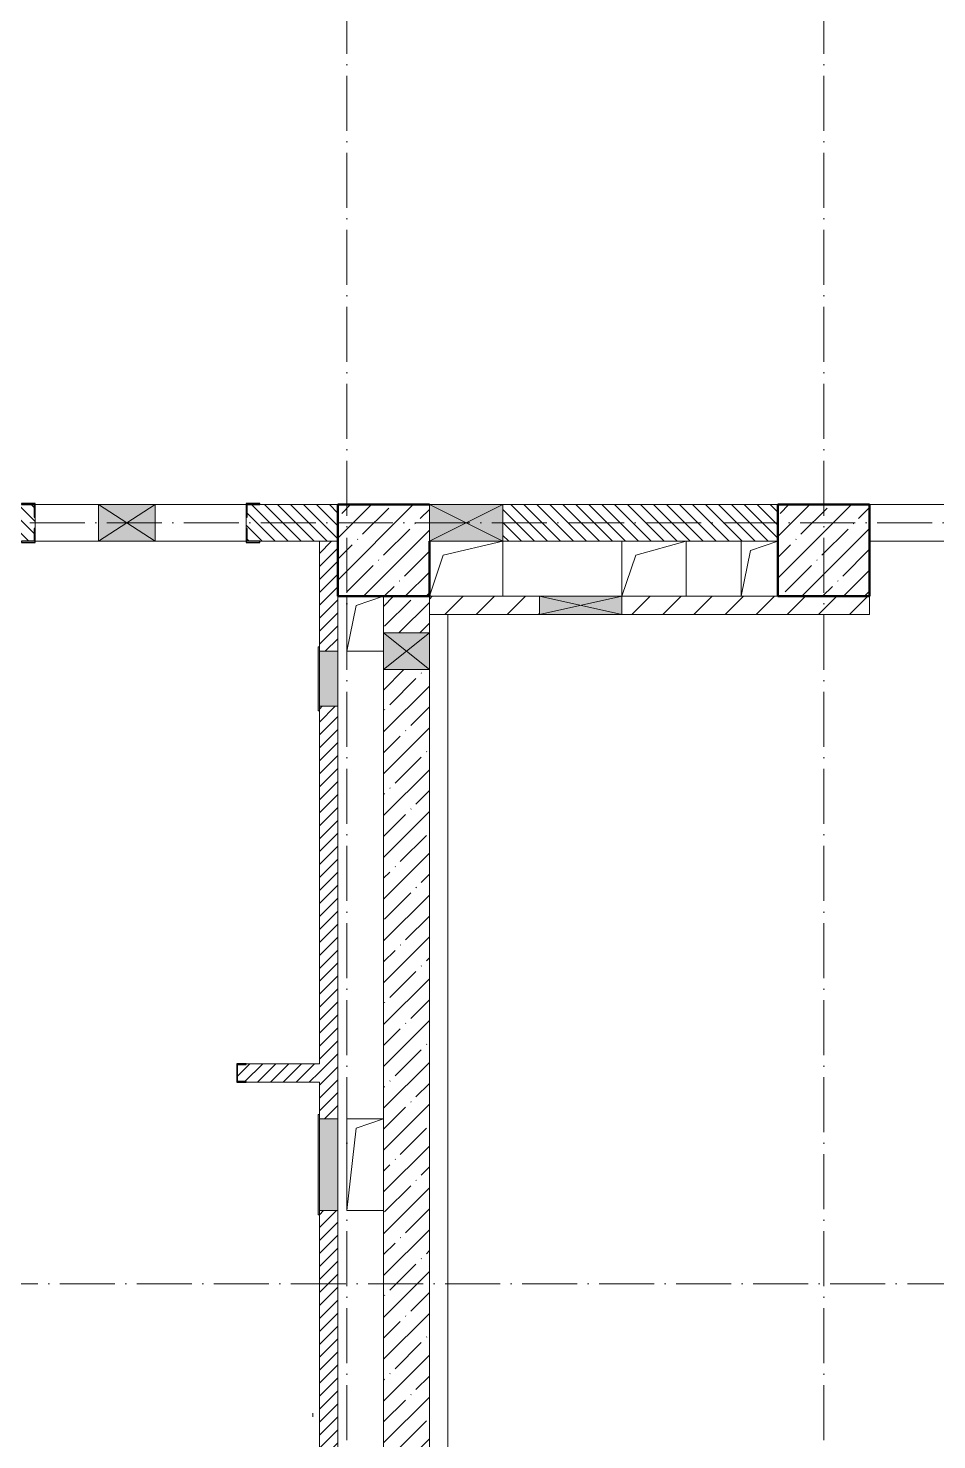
# Model space of a CAD drawing. Header units: millimetres. Extents: x -213536 to 1564669, y -45299 to 942238.
# Drawn here: x 155142 to 160095, y 459997 to 467695 of the extents above; entities that cross this region are included whole.
import ezdxf

# ---------------------------------------------------------------- set-up
doc = ezdxf.new("R2010")
doc.units = ezdxf.units.MM
doc.linetypes.add('50_200_ШТРИХ_1Т_ш5_п1_п1_', pattern=[700, 500, -100, 0, -100])
for name, color, linetype, lineweight in [('A-DETL-____-OTLN-4', 7, 'Continuous', 18), ('A-DETL-GENF-OTLN', 7, 'Continuous', 9), ('A-FLOR-____-OTLN', 7, 'Continuous', 9), ('A-GENM-____-MCUT', 7, 'Continuous', 25), ('A-GENM-____-OTLN', 7, 'Continuous', 9), ('A-GENM-____-OTLN-1', 7, 'Continuous', 25), ('A-GLAZ-____-OTLN', 7, 'Continuous', 9), ('A-WALL-____-MCUT-1', 7, 'Continuous', 9), ('A-WALL-____-MCUT-3', 7, 'Continuous', 9), ('A-WALL-____-PATT-1', 7, 'Continuous', 9), ('A-WALL-FNSH-MCUT-1', 7, 'Continuous', 9), ('I-WALL-____-OTLN', 7, 'Continuous', 9), ('S-COLS-____-MCUT', 7, 'Continuous', 50), ('S-COLS-____-OTLN', 7, 'Continuous', 9), ('S-GRID-____-OTLN-1', 7, '50_200_ШТРИХ_1Т_ш5_п1_п1_', 9)]:
    doc.layers.add(name, color=color, linetype=linetype, lineweight=lineweight)
doc.layers.add('A-GLAZ-____-OTLN-1', color=7, linetype='Continuous', lineweight=9, true_color=0xc0c0c0)
pattern_1 = [(135, (142429.057, 459015.94), (-35.35534, -35.35534), [])]
pattern_2 = [(45, (142429.057, 459015.94), (-35.35534, 35.35534), [])]

# ---------------------------------------------------------------- blocks, each defined once
blk = doc.blocks.new('BSC_Колонна _Прямоугольная - 500х500-V68-АР1_План отверстий 3 этажа в осях 1-64_А-ГГ')
at = {"layer": 'S-COLS-____-OTLN'}
h = blk.add_hatch(dxfattribs=at)
h.set_pattern_fill('FP_105', color=256, style=0, pattern_type=2)
h.set_pattern_definition([(45, (-14650, -5831.04), (-114.0493, 114.0493), []), (45, (-14535.95, -5831.04), (-114.0493, 114.0493), [201.612, -40.322, 3.353, -36.97])])
h.paths.add_polyline_path([(-250, -250), (250, -250), (250, 250), (-250, 250), (-250, 50)], flags=0)
at = {"layer": 'S-COLS-____-MCUT'}
for p, q in [((250, 250), (-250, 250)), ((-250, 250), (-250, -250)), ((250, -250), (250, 50)), ((-250, -250), (250, -250))]:
    blk.add_line(p, q, dxfattribs=at)
blk = doc.blocks.new('BSC_Колонна _Прямоугольная - 500х500-V148-АР1_План отверстий 3 этажа в осях 1-64_А-ГГ')
at = {"layer": 'S-COLS-____-OTLN'}
h = blk.add_hatch(dxfattribs=at)
h.set_pattern_fill('FP_171', color=256, style=0, pattern_type=2)
h.set_pattern_definition([(45, (-17050, -5831.04), (-114.0493, 114.0493), []), (45, (-16935.95, -5831.04), (-114.0493, 114.0493), [201.612, -40.322, 3.353, -36.97])])
h.paths.add_polyline_path([(-250, -250), (250, -250), (250, 250), (-250, 250)], flags=0)
at = {"layer": 'S-COLS-____-MCUT'}
for p, q in [((250, 250), (-250, 250)), ((-250, 250), (-250, -250)), ((250, -250), (250, 250)), ((-250, -250), (250, -250))]:
    blk.add_line(p, q, dxfattribs=at)
blk = doc.blocks.new('АР_Перемычка - АР_Перемычка-28712478-АР1_План отверстий 3 этажа в осях 1-64_А-ГГ')
at = {"layer": 'A-GENM-____-OTLN'}
blk.add_line((0, -100), (8, -100), dxfattribs=at)
blk = doc.blocks.new('154_Стойка_СКБ_Уголок - СМ-2180_200-28268025-АР1_План отверстий 3 этажа в осях 1-64_А-ГГ')
at = {"layer": 'A-GENM-____-MCUT'}
for p, q in [((125, 156), (125, 81)), ((200, 156), (125, 156)), ((200, 150), (200, 156)), ((125, 81), (131, 81)), ((131, 81), (131, 150)), ((131, 150), (200, 150)), ((131, 19), (125, 19)), ((125, 19), (125, -56)), ((131, -50), (131, 19)), ((125, -56), (200, -56)), ((200, -50), (131, -50)), ((200, -56), (200, -50))]:
    blk.add_line(p, q, dxfattribs=at)
blk = doc.blocks.new('154_Фахверк_СКБ_Швеллер - Тип_100_3960-28331862-АР1_План отверстий 3 этажа в осях 1-64_А-ГГ')
at = {"layer": 'A-GENM-____-MCUT'}
for p, q in [((175, 50), (125, 50)), ((125, 50), (125, -50)), ((128, 47), (175, 47)), ((128, -47), (128, 47)), ((175, 47), (175, 50)), ((125, -50), (175, -50)), ((175, -47), (128, -47)), ((175, -50), (175, -47))]:
    blk.add_line(p, q, dxfattribs=at)
blk = doc.blocks.new('AR_Отверстие Ниша - Лючок-32406138-АР1_План отверстий 3 этажа в осях 1-64_А-ГГ')
at = {"layer": 'A-GLAZ-____-OTLN'}
blk.add_hatch(color=256, dxfattribs=at).paths.add_polyline_path([(150, -50), (150, 50), (-150, 50), (-150, -50)], flags=0)
for p, q in [((150, 50), (-150, 50)), ((-150, 50), (-150, -50)), ((150, -50), (150, 50)), ((-150, -50), (150, -50))]:
    blk.add_line(p, q, dxfattribs=at)
blk = doc.blocks.new('Л_Общий_Лючок - Лючок-29683982-АР1_План отверстий 3 этажа в осях 1-64_А-ГГ')
at = {"layer": 'A-GLAZ-____-OTLN-1'}
blk.add_hatch(color=256, dxfattribs=at).paths.add_polyline_path([(-24, 0), (324, 0), (324, 6), (-24, 6)], flags=0)
at = {"layer": 'A-GLAZ-____-OTLN'}
for p, q in [((324, 6), (-24, 6)), ((-24, 6), (-24, 0)), ((324, 6), (324, 0))]:
    blk.add_line(p, q, dxfattribs=at)
blk = doc.blocks.new('AR_Отверстие Ниша - Лючок-32406110-АР1_План отверстий 3 этажа в осях 1-64_А-ГГ')
at = {"layer": 'A-GLAZ-____-OTLN'}
blk.add_hatch(color=256, dxfattribs=at).paths.add_polyline_path([(250, -50), (250, 50), (-250, 50), (-250, -50)], flags=0)
for p, q in [((250, 50), (-250, 50)), ((-250, 50), (-250, -50)), ((250, -50), (250, 50)), ((-250, -50), (250, -50))]:
    blk.add_line(p, q, dxfattribs=at)
blk = doc.blocks.new('Л_Общий_Лючок - Лючок-29741375-АР1_План отверстий 3 этажа в осях 1-64_А-ГГ')
at = {"layer": 'A-GLAZ-____-OTLN-1'}
blk.add_hatch(color=256, dxfattribs=at).paths.add_polyline_path([(-24, 0), (524, 0), (524, 6), (-24, 6)], flags=0)
at = {"layer": 'A-GLAZ-____-OTLN'}
for p, q in [((524, 6), (-24, 6)), ((-24, 6), (-24, 0)), ((524, 6), (524, 0))]:
    blk.add_line(p, q, dxfattribs=at)
blk = doc.blocks.new('AR_Отверстие прямоугольное _в плите_ - AR_Отверстие прямоугольное _в плите_-V170-АР1_План отверстий 3 этажа в осях 1-64_А-ГГ')
at = {"layer": 'A-GENM-____-OTLN'}
for p, q in [((100, 250), (-100, 250)), ((-100, 250), (-100, -250)), ((-50, 200), (100, 250)), ((-100, -250), (-50, 200)), ((-100, -250), (100, -250))]:
    blk.add_line(p, q, dxfattribs=at)
blk = doc.blocks.new('AR_Отверстие прямоугольное _в плите_ - AR_Отверстие прямоугольное _в плите_-30512088-АР1_План отверстий 3 этажа в осях 1-64_А-ГГ')
at = {"layer": 'A-GENM-____-OTLN'}
for p, q in [((-100, 150), (-100, -150)), ((-100, -150), (-50, 100)), ((-50, 100), (100, 150)), ((-100, -150), (100, -150))]:
    blk.add_line(p, q, dxfattribs=at)
blk = doc.blocks.new('AR_Отверстие прямоугольное _в плите_ - AR_Отверстие прямоугольное _в плите_-V190-АР1_План отверстий 3 этажа в осях 1-64_А-ГГ')
at = {"layer": 'A-GENM-____-OTLN'}
for p, q in [((-100, 150), (-100, -150)), ((-100, -150), (-50, 100)), ((-50, 100), (100, 150))]:
    blk.add_line(p, q, dxfattribs=at)
blk = doc.blocks.new('AR_Отверстие прямоугольное _в плите_ - AR_Отверстие прямоугольное _в плите_-V193-АР1_План отверстий 3 этажа в осях 1-64_А-ГГ')
at = {"layer": 'A-GENM-____-OTLN'}
for p, q in [((-125, 75), (200, 150)), ((200, -150), (200, 150)), ((-200, -150), (-125, 75))]:
    blk.add_line(p, q, dxfattribs=at)
blk = doc.blocks.new('AR_Отверстие прямоугольное _в плите_ - AR_Отверстие прямоугольное _в плите_-30552577-АР1_План отверстий 3 этажа в осях 1-64_А-ГГ')
at = {"layer": 'A-GENM-____-OTLN'}
for p, q in [((-175, 150), (-175, -150)), ((-100, 75), (175, 150)), ((175, -150), (175, 150)), ((-175, -150), (-100, 75))]:
    blk.add_line(p, q, dxfattribs=at)
blk = doc.blocks.new('AR_Отверстие прямоугольное _в стене__БезПР - AR_Отверстие прямоугольное _в стене__БезПР-30590134-АР1_План отверстий 3 этажа в осях 1-64_А-ГГ')
at = {"layer": 'A-GLAZ-____-OTLN-1'}
blk.add_hatch(color=256, dxfattribs=at).paths.add_polyline_path([(100, 125), (-100, 125), (-100, -125), (100, -125)], flags=0)
at = {"layer": 'A-DETL-GENF-OTLN'}
for p, q in [((-100, -125), (-100, 125)), ((-100, 125), (100, 125)), ((100, 125), (-100, -125)), ((-100, 125), (100, -125)), ((100, 125), (-100, 125)), ((-100, 125), (-100, -125)), ((100, 125), (100, -125)), ((100, -125), (100, 125)), ((100, -125), (-100, -125)), ((-100, -125), (100, -125))]:
    blk.add_line(p, q, dxfattribs=at)
at = {"layer": 'A-GLAZ-____-OTLN'}
blk.add_line((100, 125), (-100, 125), dxfattribs=at)
blk = doc.blocks.new('AR_Отверстие прямоугольное _в стене_ - AR_Отверстие прямоугольное _в стене__ОВ-36982548-АР1_План отверстий 3 этажа в осях 1-64_А-ГГ')
at = {"layer": 'A-GLAZ-____-OTLN'}
blk.add_hatch(color=256, dxfattribs=at).paths.add_polyline_path([(225, -50), (225, 50), (-225, 50), (-225, -50)], flags=0)
at = {"layer": 'A-DETL-GENF-OTLN'}
for p, q in [((-225, -50), (-225, 50)), ((-225, 50), (225, 50)), ((225, 50), (-225, -50)), ((-225, 50), (225, -50)), ((225, 50), (-225, 50)), ((-225, 50), (-225, -50)), ((225, 50), (225, -50)), ((225, -50), (225, 50)), ((225, -50), (-225, -50)), ((-225, -50), (225, -50))]:
    blk.add_line(p, q, dxfattribs=at)
blk = doc.blocks.new('AR_Отверстие прямоугольное _в стене__БезПР - AR_Отверстие прямоугольное _в стене__БезПР-36983901-АР1_План отверстий 3 этажа в осях 1-64_А-ГГ')
at = {"layer": 'A-GLAZ-____-OTLN'}
blk.add_hatch(color=256, dxfattribs=at).paths.add_polyline_path([(200, 100), (-200, 100), (-200, -100), (200, -100), (200, 86.8)], flags=0)
at = {"layer": 'A-DETL-GENF-OTLN'}
for p, q in [((-200, -100), (-200, 100)), ((-200, 100), (200, 100)), ((200, 100), (-200, -100)), ((-200, 100), (200, -100)), ((200, 100), (-200, 100)), ((-200, 100), (-200, -100)), ((200, 100), (200, -100)), ((200, -100), (200, 100)), ((200, -100), (-200, -100)), ((-200, -100), (200, -100))]:
    blk.add_line(p, q, dxfattribs=at)
blk = doc.blocks.new('AR_Отверстие прямоугольное _в стене_ - AR_Отверстие прямоугольное _в стене__ОВ-36985549-АР1_План отверстий 3 этажа в осях 1-64_А-ГГ')
at = {"layer": 'A-GLAZ-____-OTLN'}
blk.add_hatch(color=256, dxfattribs=at).paths.add_polyline_path([(155, 100), (-155, 100), (-155, -100), (155, -100), (155, 86.8)], flags=0)
at = {"layer": 'A-DETL-GENF-OTLN'}
for p, q in [((-155, -100), (-155, 100)), ((-155, 100), (155, 100)), ((155, 100), (-155, -100)), ((-155, 100), (155, -100)), ((155, 100), (-155, 100)), ((-155, 100), (-155, -100)), ((155, 100), (155, -100)), ((155, -100), (155, 100)), ((155, -100), (-155, -100)), ((-155, -100), (155, -100))]:
    blk.add_line(p, q, dxfattribs=at)

msp = doc.modelspace()

# ---------------------------------------------------------------- hatches: boundary and pattern name
at = {"layer": 'A-WALL-____-PATT-1'}
h = msp.add_hatch(dxfattribs=at)
h.set_pattern_fill('FP_6', color=256, style=0, pattern_type=2)
h.set_pattern_definition(pattern_1)
h.paths.add_polyline_path([(156829.1, 464897), (156829.1, 465097), (156335.1, 465097), (156335.1, 465028), (156329.1, 465028), (156329.1, 464966), (156335.1, 464966), (156335.1, 464897), (156555.1, 464897)], flags=0)
h.paths.add_polyline_path([(154787.6, 464897), (155173.1, 464897), (155173.1, 464966), (155179.1, 464966), (155179.1, 465028), (155173.1, 465028), (155173.1, 465097), (154435.1, 465097), (154435.1, 465028), (154429.1, 465028), (154429.1, 464966), (154435.1, 464966), (154435.1, 464897), (154504.1, 464897)], flags=0)
h.paths.add_polyline_path([(153329.1, 464897), (153423.1, 464897), (153423.1, 464966), (153429.1, 464966), (153429.1, 465028), (153423.1, 465028), (153423.1, 465097), (153329.1, 465097), (153329.1, 464910.2)], flags=0)
h = msp.add_hatch(dxfattribs=at)
h.set_pattern_fill('FP_6', color=256, style=0, pattern_type=2)
h.set_pattern_definition(pattern_1)
h.paths.add_polyline_path([(159229.1, 464897), (159229.1, 465097), (157729.1, 465097), (157729.1, 464897), (158322.6, 464897)], flags=0)
h = msp.add_hatch(dxfattribs=at)
h.set_pattern_fill('FP_5', color=256, style=0, pattern_type=2)
h.set_pattern_definition(pattern_2)
h.paths.add_polyline_path([(156729.1, 457347), (156829.1, 457347), (156829.1, 459497), (156826.1, 459497), (156826.1, 459544), (156732.1, 459544), (156732.1, 459497), (156729.1, 459497), (156729.1, 457597)], flags=0)
h.paths.add_polyline_path([(156826.1, 459547), (156829.1, 459547), (156829.1, 461247), (156729.1, 461247), (156729.1, 459547), (156781.2, 459547)], flags=0)
h.paths.add_polyline_path([(156729.1, 461747), (156829.1, 461747), (156829.1, 463997), (156729.1, 463997), (156729.1, 461947)], flags=0)
h.paths.add_polyline_path([(156808.7, 464297), (156829.1, 464297), (156829.1, 464897), (156729.1, 464897), (156729.1, 464297), (156808, 464297)], flags=0)
h = msp.add_hatch(dxfattribs=at)
h.set_pattern_fill('FP_38', color=256, style=0, pattern_type=2)
h.set_pattern_definition([(45, (142429.06, 459015.94), (-114.0493, 114.0493), []), (45, (142543.1, 459015.94), (-114.0493, 114.0493), [201.612, -40.322, 3.353, -36.97])])
h.paths.add_polyline_path([(157079.1, 457597), (157329.1, 457597), (157329.1, 464197), (157079.1, 464197), (157079.1, 458029.9)], flags=0)
h.paths.add_polyline_path([(157079.1, 464397), (157329.1, 464397), (157329.1, 464597), (157079.1, 464597)], flags=0)
h = msp.add_hatch(dxfattribs=at)
h.set_pattern_fill('FP_4', color=256, style=0, pattern_type=2)
h.set_pattern_definition([(45, (142429.06, 459015.94), (-84.8528, 84.8528), [])])
h.paths.add_polyline_path([(159229.1, 464497), (159729.1, 464497), (159729.1, 464597), (158379.1, 464597), (158379.1, 464497)], flags=0)
h.paths.add_polyline_path([(157329.1, 464497), (157929.1, 464497), (157929.1, 464597), (157329.1, 464597)], flags=0)
h = msp.add_hatch(dxfattribs=at)
h.set_pattern_fill('FP_5', color=256, style=0, pattern_type=2)
h.set_pattern_definition(pattern_2)
h.paths.add_polyline_path([(156729.1, 461947), (156729.1, 462047), (156329.1, 462047), (156329.1, 462044), (156282.1, 462044), (156282.1, 461950), (156329.1, 461950), (156329.1, 461947), (156555.1, 461947)], flags=0)

# ---------------------------------------------------------------- linework, layer by layer
at = {"layer": 'A-DETL-____-OTLN-4'}
msp.add_line((157429.1, 457353), (157429.1, 464497), dxfattribs=at)
at = {"layer": 'A-FLOR-____-OTLN'}
for p, q in [((157729.1, 464897), (157729.1, 464597)), ((158379.1, 464597), (158379.1, 464897)), ((158729.1, 464897), (158729.1, 464597)), ((159029.1, 464597), (159029.1, 464897)), ((156879.1, 464297), (156879.1, 464597)), ((157079.1, 464297), (156879.1, 464297)), ((156879.1, 461747), (157079.1, 461747)), ((156879.1, 461247), (156879.1, 461747)), ((157079.1, 461247), (156879.1, 461247))]:
    msp.add_line(p, q, dxfattribs=at)
at = {"layer": 'A-WALL-____-MCUT-1'}
for p, q in [((157079.1, 464597), (157079.1, 464397)), ((157329.1, 464397), (157329.1, 464597)), ((157079.1, 464197), (157079.1, 457597)), ((157329.1, 457597), (157329.1, 464197))]:
    msp.add_line(p, q, dxfattribs=at)
at = {"layer": 'A-WALL-____-MCUT-3'}
for p, q in [((156829.1, 465097), (156404.1, 465097)), ((159229.1, 465097), (157729.1, 465097)), ((155179.1, 464966), (155179.1, 465028)), ((156329.1, 465028), (156329.1, 464966)), ((156404.1, 464897), (156829.1, 464897)), ((157729.1, 464897), (159229.1, 464897))]:
    msp.add_line(p, q, dxfattribs=at)
at = {"layer": 'A-WALL-FNSH-MCUT-1'}
for p, q in [((156729.1, 464897), (156729.1, 464297)), ((156829.1, 464897), (156829.1, 464897)), ((156829.1, 464297), (156829.1, 464597)), ((157929.1, 464597), (157329.1, 464597)), ((159229.1, 464597), (158379.1, 464597)), ((159729.1, 464497), (159729.1, 464597)), ((157329.1, 464497), (157929.1, 464497)), ((158379.1, 464497), (159729.1, 464497)), ((156729.1, 463997), (156729.1, 462047)), ((156829.1, 461747), (156829.1, 463997)), ((156729.1, 462047), (156329.1, 462047)), ((156329.1, 461947), (156729.1, 461947)), ((156729.1, 461947), (156729.1, 461747)), ((156729.1, 461247), (156729.1, 459547)), ((156829.1, 459547), (156829.1, 461247)), ((156694.1, 460122), (156694.1, 460142))]:
    msp.add_line(p, q, dxfattribs=at)
at = {"layer": 'I-WALL-____-OTLN'}
for p, q in [((155179.1, 465097), (155524.1, 465097)), ((155834.1, 465097), (156329.1, 465097)), ((159729.1, 465097), (160479.1, 465097)), ((155524.1, 464897), (155179.1, 464897)), ((156329.1, 464897), (155834.1, 464897)), ((160479.1, 464897), (159729.1, 464897))]:
    msp.add_line(p, q, dxfattribs=at)
at = {"layer": 'S-GRID-____-OTLN-1', "color": 251, "ltscale": 0.6, "true_color": 0x636466}
for p, q in [((156879.1, 454533.3), (156879.1, 508896.9)), ((159479.1, 454533.3), (159479.1, 508896.9)), ((232747.8, 464997), (137760.3, 464997)), ((246355.5, 460847), (137760.3, 460847))]:
    msp.add_line(p, q, dxfattribs=at)

# ---------------------------------------------------------------- block references
at = {"layer": 'A-GENM-____-OTLN'}
for name, p in [('AR_Отверстие прямоугольное _в плите_ - AR_Отверстие прямоугольное _в плите_-V193-АР1_План отверстий 3 этажа в осях 1-64_А-ГГ', (157529.1, 464747)), ('AR_Отверстие прямоугольное _в плите_ - AR_Отверстие прямоугольное _в плите_-30552577-АР1_План отверстий 3 этажа в осях 1-64_А-ГГ', (158554.1, 464747)), ('AR_Отверстие прямоугольное _в плите_ - AR_Отверстие прямоугольное _в плите_-V190-АР1_План отверстий 3 этажа в осях 1-64_А-ГГ', (159129.1, 464747)), ('АР_Перемычка - АР_Перемычка-28712478-АР1_План отверстий 3 этажа в осях 1-64_А-ГГ', (159729.1, 464997)), ('AR_Отверстие прямоугольное _в плите_ - AR_Отверстие прямоугольное _в плите_-30512088-АР1_План отверстий 3 этажа в осях 1-64_А-ГГ', (156979.1, 464447)), ('AR_Отверстие прямоугольное _в плите_ - AR_Отверстие прямоугольное _в плите_-V170-АР1_План отверстий 3 этажа в осях 1-64_А-ГГ', (156979.1, 461497))]:
    msp.add_blockref(name, p, dxfattribs=at)
at = {"layer": 'A-GENM-____-OTLN-1', "rotation": 180}
msp.add_blockref('154_Стойка_СКБ_Уголок - СМ-2180_200-28268025-АР1_План отверстий 3 этажа в осях 1-64_А-ГГ', (155304.1, 465047), dxfattribs=at)
at = {"layer": 'A-GENM-____-OTLN-1'}
for name, p in [('154_Стойка_СКБ_Уголок - СМ-2180_200-28268025-АР1_План отверстий 3 этажа в осях 1-64_А-ГГ', (156204.1, 464947)), ('154_Фахверк_СКБ_Швеллер - Тип_100_3960-28331862-АР1_План отверстий 3 этажа в осях 1-64_А-ГГ', (156154.1, 461997))]:
    msp.add_blockref(name, p, dxfattribs=at)
at = {"layer": 'A-GLAZ-____-OTLN'}
for name, p, rotation in [('AR_Отверстие прямоугольное _в стене_ - AR_Отверстие прямоугольное _в стене__ОВ-36985549-АР1_План отверстий 3 этажа в осях 1-64_А-ГГ', (155679.1, 464997), 180), ('AR_Отверстие прямоугольное _в стене__БезПР - AR_Отверстие прямоугольное _в стене__БезПР-36983901-АР1_План отверстий 3 этажа в осях 1-64_А-ГГ', (157529.1, 464997), 180), ('AR_Отверстие прямоугольное _в стене__БезПР - AR_Отверстие прямоугольное _в стене__БезПР-30590134-АР1_План отверстий 3 этажа в осях 1-64_А-ГГ', (157204.1, 464297), 269.9999999999999), ('Л_Общий_Лючок - Лючок-29683982-АР1_План отверстий 3 этажа в осях 1-64_А-ГГ', (156729.1, 463997), 89.99999999999967), ('AR_Отверстие Ниша - Лючок-32406138-АР1_План отверстий 3 этажа в осях 1-64_А-ГГ', (156779.1, 464147), 269.9999999999997), ('Л_Общий_Лючок - Лючок-29741375-АР1_План отверстий 3 этажа в осях 1-64_А-ГГ', (156729.1, 461247), 89.99999999999967), ('AR_Отверстие Ниша - Лючок-32406110-АР1_План отверстий 3 этажа в осях 1-64_А-ГГ', (156779.1, 461497), 269.9999999999997)]:
    msp.add_blockref(name, p, dxfattribs=dict(at, rotation=rotation))
msp.add_blockref('AR_Отверстие прямоугольное _в стене_ - AR_Отверстие прямоугольное _в стене__ОВ-36982548-АР1_План отверстий 3 этажа в осях 1-64_А-ГГ', (158154.1, 464547), dxfattribs=at)
at = {"layer": 'S-COLS-____-OTLN'}
for name, p in [('BSC_Колонна _Прямоугольная - 500х500-V68-АР1_План отверстий 3 этажа в осях 1-64_А-ГГ', (157079.1, 464847)), ('BSC_Колонна _Прямоугольная - 500х500-V148-АР1_План отверстий 3 этажа в осях 1-64_А-ГГ', (159479.1, 464847))]:
    msp.add_blockref(name, p, dxfattribs=at)

doc.saveas('drawing.dxf')
